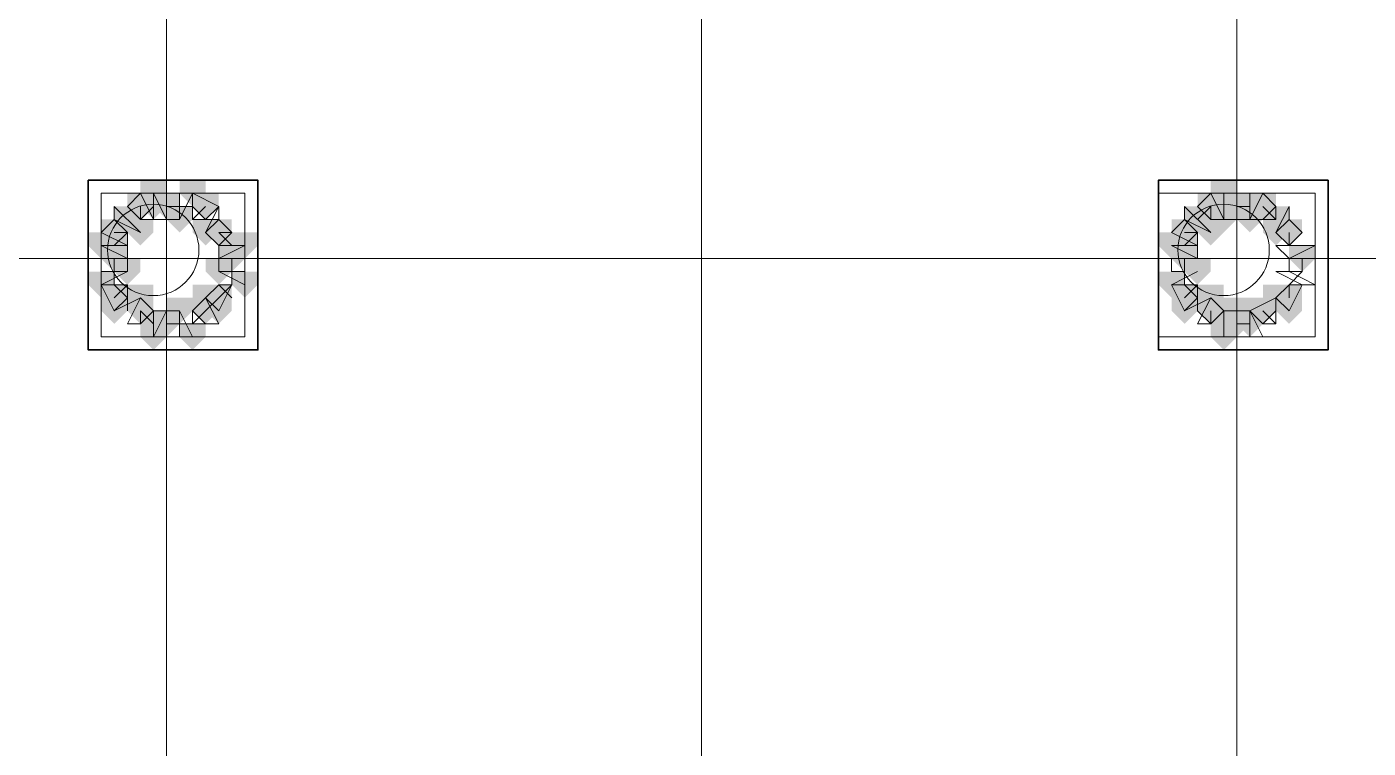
# Model space of a CAD drawing. Header units: millimetres. Extents: x 2315 to 4619, y 1334 to 1897.
# Drawn here: x 3846.86 to 3853.13, y 1554.92 to 1558.3 of the extents above; entities that cross this region are included whole.
import ezdxf

# ---------------------------------------------------------------- set-up
doc = ezdxf.new("R2010")
doc.units = ezdxf.units.MM
for name, color, linetype, true_color in [('PDF_10', 7, 'Continuous', 0x00b85c), ('PDF_AXIS', 7, 'Continuous', 0x00b85c), ('PDF_柱构件', 7, 'Continuous', 0x00b85c), ('PDF_转运站初步方案', 7, 'Continuous', 0x00b85c)]:
    doc.layers.add(name, color=color, linetype=linetype, true_color=true_color)
doc.layers.add('PDF_中心线层', color=1, linetype='Continuous')
doc.layers.add('PDF_粗实线层', color=7, linetype='Continuous')

msp = doc.modelspace()

# ---------------------------------------------------------------- hatches: boundary and pattern name
at = {"layer": 'PDF_10', "transparency": 33554559}
for points in [[(3847.3873, 1557.5163), (3847.3263, 1557.5163), (3847.3263, 1557.4552), (3847.3873, 1557.3941), (3847.4484, 1557.4552), (3847.4484, 1557.5163)], [(3847.3873, 1557.5163), (3847.3263, 1557.5163), (3847.3263, 1557.4552), (3847.3873, 1557.3941), (3847.4484, 1557.4552), (3847.4484, 1557.5163)], [(3847.5095, 1557.5163), (3847.4484, 1557.5163), (3847.4484, 1557.4552), (3847.5095, 1557.3941), (3847.5706, 1557.4552), (3847.5706, 1557.5163)], [(3847.5095, 1557.5163), (3847.4484, 1557.5163), (3847.4484, 1557.4552), (3847.5095, 1557.3941), (3847.5706, 1557.4552), (3847.5706, 1557.5163)], [(3847.6927, 1557.5163), (3847.6317, 1557.5163), (3847.6317, 1557.4552), (3847.6927, 1557.3941), (3847.7538, 1557.4552), (3847.7538, 1557.5163)], [(3847.6927, 1557.5163), (3847.6317, 1557.5163), (3847.6317, 1557.4552), (3847.6927, 1557.3941), (3847.7538, 1557.4552), (3847.7538, 1557.5163)], [(3852.396, 1557.5163), (3852.3349, 1557.5163), (3852.3349, 1557.4552), (3852.396, 1557.3941), (3852.4571, 1557.4552), (3852.4571, 1557.5163)], [(3852.396, 1557.5163), (3852.3349, 1557.5163), (3852.3349, 1557.4552), (3852.396, 1557.3941), (3852.4571, 1557.4552), (3852.4571, 1557.5163)], [(3852.5181, 1557.5163), (3852.4571, 1557.5163), (3852.4571, 1557.4552), (3852.5181, 1557.3941), (3852.5792, 1557.4552), (3852.5792, 1557.5163)], [(3852.5181, 1557.5163), (3852.4571, 1557.5163), (3852.4571, 1557.4552), (3852.5181, 1557.3941), (3852.5792, 1557.4552), (3852.5792, 1557.5163)], [(3852.6403, 1557.5163), (3852.5792, 1557.5163), (3852.5792, 1557.4552), (3852.6403, 1557.3941), (3852.7014, 1557.4552), (3852.7014, 1557.5163)], [(3852.6403, 1557.5163), (3852.5792, 1557.5163), (3852.5792, 1557.4552), (3852.6403, 1557.3941), (3852.7014, 1557.4552), (3852.7014, 1557.5163)], [(3847.2652, 1557.3941), (3847.2041, 1557.3941), (3847.2041, 1557.333), (3847.2652, 1557.272), (3847.3263, 1557.333), (3847.3263, 1557.3941)], [(3847.2652, 1557.3941), (3847.2041, 1557.3941), (3847.2041, 1557.333), (3847.2652, 1557.272), (3847.3263, 1557.333), (3847.3263, 1557.3941)], [(3847.7538, 1557.3941), (3847.6927, 1557.3941), (3847.6927, 1557.333), (3847.7538, 1557.272), (3847.8149, 1557.333), (3847.8149, 1557.3941)], [(3847.7538, 1557.3941), (3847.6927, 1557.3941), (3847.6927, 1557.333), (3847.7538, 1557.272), (3847.8149, 1557.333), (3847.8149, 1557.3941)], [(3852.2738, 1557.3941), (3852.2127, 1557.3941), (3852.2127, 1557.333), (3852.2738, 1557.272), (3852.3349, 1557.333), (3852.3349, 1557.3941)], [(3852.2738, 1557.3941), (3852.2127, 1557.3941), (3852.2127, 1557.333), (3852.2738, 1557.272), (3852.3349, 1557.333), (3852.3349, 1557.3941)], [(3852.7625, 1557.3941), (3852.7014, 1557.3941), (3852.7014, 1557.333), (3852.7625, 1557.272), (3852.8236, 1557.333), (3852.8236, 1557.3941)], [(3852.7625, 1557.3941), (3852.7014, 1557.3941), (3852.7014, 1557.333), (3852.7625, 1557.272), (3852.8236, 1557.333), (3852.8236, 1557.3941)], [(3852.7625, 1557.3941), (3852.7014, 1557.3941), (3852.7014, 1557.333), (3852.7625, 1557.272), (3852.8236, 1557.333), (3852.8236, 1557.3941)], [(3847.2652, 1557.272), (3847.2041, 1557.272), (3847.2041, 1557.2109), (3847.2652, 1557.1498), (3847.3263, 1557.2109), (3847.3263, 1557.272)], [(3847.2652, 1557.272), (3847.2041, 1557.272), (3847.2041, 1557.2109), (3847.2652, 1557.1498), (3847.3263, 1557.2109), (3847.3263, 1557.272)], [(3847.8149, 1557.272), (3847.7538, 1557.272), (3847.7538, 1557.2109), (3847.8149, 1557.1498), (3847.876, 1557.2109), (3847.876, 1557.272)], [(3847.8149, 1557.272), (3847.7538, 1557.272), (3847.7538, 1557.2109), (3847.8149, 1557.1498), (3847.876, 1557.2109), (3847.876, 1557.272)], [(3852.2738, 1557.272), (3852.2127, 1557.272), (3852.2127, 1557.2109), (3852.2738, 1557.1498), (3852.3349, 1557.2109), (3852.3349, 1557.272)], [(3852.2738, 1557.272), (3852.2127, 1557.272), (3852.2127, 1557.2109), (3852.2738, 1557.1498), (3852.3349, 1557.2109), (3852.3349, 1557.272)], [(3852.8236, 1557.272), (3852.7625, 1557.272), (3852.7625, 1557.2109), (3852.8236, 1557.1498), (3852.8846, 1557.2109), (3852.8846, 1557.272)], [(3852.8236, 1557.272), (3852.7625, 1557.272), (3852.7625, 1557.2109), (3852.8236, 1557.1498), (3852.8846, 1557.2109), (3852.8846, 1557.272)], [(3847.2652, 1557.0887), (3847.2041, 1557.0887), (3847.2041, 1557.0276), (3847.2652, 1556.9666), (3847.3263, 1557.0276), (3847.3263, 1557.0887)], [(3847.2652, 1557.0887), (3847.2041, 1557.0887), (3847.2041, 1557.0276), (3847.2652, 1556.9666), (3847.3263, 1557.0276), (3847.3263, 1557.0887)], [(3847.7538, 1557.0887), (3847.6927, 1557.0887), (3847.6927, 1557.0276), (3847.7538, 1556.9666), (3847.8149, 1557.0276), (3847.8149, 1557.0887)], [(3847.7538, 1557.0887), (3847.6927, 1557.0887), (3847.6927, 1557.0276), (3847.7538, 1556.9666), (3847.8149, 1557.0276), (3847.8149, 1557.0887)], [(3852.2738, 1557.0887), (3852.2127, 1557.0887), (3852.2127, 1557.0276), (3852.2738, 1556.9666), (3852.3349, 1557.0276), (3852.3349, 1557.0887)], [(3852.2738, 1557.0887), (3852.2127, 1557.0887), (3852.2127, 1557.0276), (3852.2738, 1556.9666), (3852.3349, 1557.0276), (3852.3349, 1557.0887)], [(3852.7625, 1557.0887), (3852.7014, 1557.0887), (3852.7014, 1557.0276), (3852.7625, 1556.9666), (3852.8236, 1557.0276), (3852.8236, 1557.0887)], [(3852.7625, 1557.0887), (3852.7014, 1557.0887), (3852.7014, 1557.0276), (3852.7625, 1556.9666), (3852.8236, 1557.0276), (3852.8236, 1557.0887)], [(3847.3873, 1557.0276), (3847.3263, 1557.0276), (3847.3263, 1556.9666), (3847.3873, 1556.9055), (3847.4484, 1556.9666), (3847.4484, 1557.0276)], [(3847.3873, 1557.0276), (3847.3263, 1557.0276), (3847.3263, 1556.9666), (3847.3873, 1556.9055), (3847.4484, 1556.9666), (3847.4484, 1557.0276)], [(3847.6927, 1557.0276), (3847.6317, 1557.0276), (3847.6317, 1556.9666), (3847.6927, 1556.9055), (3847.7538, 1556.9666), (3847.7538, 1557.0276)], [(3847.6927, 1557.0276), (3847.6317, 1557.0276), (3847.6317, 1556.9666), (3847.6927, 1556.9055), (3847.7538, 1556.9666), (3847.7538, 1557.0276)], [(3852.396, 1557.0276), (3852.3349, 1557.0276), (3852.3349, 1556.9666), (3852.396, 1556.9055), (3852.4571, 1556.9666), (3852.4571, 1557.0276)], [(3852.396, 1557.0276), (3852.3349, 1557.0276), (3852.3349, 1556.9666), (3852.396, 1556.9055), (3852.4571, 1556.9666), (3852.4571, 1557.0276)], [(3852.6403, 1557.0276), (3852.5792, 1557.0276), (3852.5792, 1556.9666), (3852.6403, 1556.9055), (3852.7014, 1556.9666), (3852.7014, 1557.0276)], [(3852.6403, 1557.0276), (3852.5792, 1557.0276), (3852.5792, 1556.9666), (3852.6403, 1556.9055), (3852.7014, 1556.9666), (3852.7014, 1557.0276)], [(3847.5095, 1556.9666), (3847.4484, 1556.9666), (3847.4484, 1556.9055), (3847.5095, 1556.8444), (3847.5706, 1556.9055), (3847.5706, 1556.9666)], [(3847.5095, 1556.9666), (3847.4484, 1556.9666), (3847.4484, 1556.9055), (3847.5095, 1556.8444), (3847.5706, 1556.9055), (3847.5706, 1556.9666)], [(3852.5181, 1556.9666), (3852.4571, 1556.9666), (3852.4571, 1556.9055), (3852.5181, 1556.8444), (3852.5792, 1556.9055), (3852.5792, 1556.9666)], [(3852.5181, 1556.9666), (3852.4571, 1556.9666), (3852.4571, 1556.9055), (3852.5181, 1556.8444), (3852.5792, 1556.9055), (3852.5792, 1556.9666)]]:
    msp.add_hatch(color=6, dxfattribs=at).paths.add_polyline_path(points)
at = {"layer": 'PDF_柱构件', "transparency": 33554559}
for points in [[(3847.4484, 1557.5774), (3847.3873, 1557.5774), (3847.3873, 1557.5163), (3847.4484, 1557.4552), (3847.5095, 1557.5163), (3847.5095, 1557.5774)], [(3847.6317, 1557.5774), (3847.5706, 1557.5774), (3847.5706, 1557.5163), (3847.6317, 1557.4552), (3847.6927, 1557.5163), (3847.6927, 1557.5774)], [(3852.4571, 1557.5774), (3852.396, 1557.5774), (3852.396, 1557.5163), (3852.4571, 1557.4552), (3852.5181, 1557.5163), (3852.5181, 1557.5774)], [(3847.3263, 1557.4552), (3847.2652, 1557.4552), (3847.2652, 1557.3941), (3847.3263, 1557.333), (3847.3873, 1557.3941), (3847.3873, 1557.4552)], [(3847.4484, 1557.5163), (3847.3873, 1557.5163), (3847.3873, 1557.4552), (3847.4484, 1557.3941), (3847.5095, 1557.4552), (3847.5095, 1557.5163)], [(3847.5706, 1557.4552), (3847.5095, 1557.4552), (3847.5095, 1557.3941), (3847.5706, 1557.333), (3847.6317, 1557.3941), (3847.6317, 1557.4552)], [(3852.3349, 1557.4552), (3852.2738, 1557.4552), (3852.2738, 1557.3941), (3852.3349, 1557.333), (3852.396, 1557.3941), (3852.396, 1557.4552)], [(3852.4571, 1557.5163), (3852.396, 1557.5163), (3852.396, 1557.4552), (3852.4571, 1557.3941), (3852.5181, 1557.4552), (3852.5181, 1557.5163)], [(3852.4571, 1557.4552), (3852.396, 1557.4552), (3852.396, 1557.3941), (3852.4571, 1557.333), (3852.5181, 1557.3941), (3852.5181, 1557.4552)], [(3852.5792, 1557.5163), (3852.5181, 1557.5163), (3852.5181, 1557.4552), (3852.5792, 1557.3941), (3852.6403, 1557.4552), (3852.6403, 1557.5163)], [(3852.5792, 1557.4552), (3852.5181, 1557.4552), (3852.5181, 1557.3941), (3852.5792, 1557.333), (3852.6403, 1557.3941), (3852.6403, 1557.4552)], [(3852.7014, 1557.4552), (3852.6403, 1557.4552), (3852.6403, 1557.3941), (3852.7014, 1557.333), (3852.7625, 1557.3941), (3852.7625, 1557.4552)], [(3847.3873, 1557.3941), (3847.3263, 1557.3941), (3847.3263, 1557.333), (3847.3873, 1557.272), (3847.4484, 1557.333), (3847.4484, 1557.3941)], [(3847.6927, 1557.3941), (3847.6317, 1557.3941), (3847.6317, 1557.333), (3847.6927, 1557.272), (3847.7538, 1557.333), (3847.7538, 1557.3941)], [(3852.396, 1557.3941), (3852.3349, 1557.3941), (3852.3349, 1557.333), (3852.396, 1557.272), (3852.4571, 1557.333), (3852.4571, 1557.3941)], [(3852.7014, 1557.3941), (3852.6403, 1557.3941), (3852.6403, 1557.333), (3852.7014, 1557.272), (3852.7625, 1557.333), (3852.7625, 1557.3941)], [(3847.2041, 1557.333), (3847.143, 1557.333), (3847.143, 1557.272), (3847.2041, 1557.2109), (3847.2652, 1557.272), (3847.2652, 1557.333)], [(3847.2652, 1557.333), (3847.2041, 1557.333), (3847.2041, 1557.272), (3847.2652, 1557.2109), (3847.3263, 1557.272), (3847.3263, 1557.333)], [(3847.8149, 1557.333), (3847.7538, 1557.333), (3847.7538, 1557.272), (3847.8149, 1557.2109), (3847.876, 1557.272), (3847.876, 1557.333)], [(3847.876, 1557.333), (3847.8149, 1557.333), (3847.8149, 1557.272), (3847.876, 1557.2109), (3847.9371, 1557.272), (3847.9371, 1557.333)], [(3852.2127, 1557.333), (3852.1517, 1557.333), (3852.1517, 1557.272), (3852.2127, 1557.2109), (3852.2738, 1557.272), (3852.2738, 1557.333)], [(3852.2738, 1557.333), (3852.2127, 1557.333), (3852.2127, 1557.272), (3852.2738, 1557.2109), (3852.3349, 1557.272), (3852.3349, 1557.333)], [(3847.3263, 1557.2109), (3847.2652, 1557.2109), (3847.2652, 1557.1498), (3847.3263, 1557.0887), (3847.3873, 1557.1498), (3847.3873, 1557.2109)], [(3847.7538, 1557.2109), (3847.6927, 1557.2109), (3847.6927, 1557.1498), (3847.7538, 1557.0887), (3847.8149, 1557.1498), (3847.8149, 1557.2109)], [(3852.3349, 1557.2109), (3852.2738, 1557.2109), (3852.2738, 1557.1498), (3852.3349, 1557.0887), (3852.396, 1557.1498), (3852.396, 1557.2109)], [(3847.2041, 1557.1498), (3847.143, 1557.1498), (3847.143, 1557.0887), (3847.2041, 1557.0276), (3847.2652, 1557.0887), (3847.2652, 1557.1498)], [(3847.876, 1557.1498), (3847.8149, 1557.1498), (3847.8149, 1557.0887), (3847.876, 1557.0276), (3847.9371, 1557.0887), (3847.9371, 1557.1498)], [(3852.2127, 1557.1498), (3852.1517, 1557.1498), (3852.1517, 1557.0887), (3852.2127, 1557.0276), (3852.2738, 1557.0887), (3852.2738, 1557.1498)], [(3847.3873, 1557.0887), (3847.3263, 1557.0887), (3847.3263, 1557.0276), (3847.3873, 1556.9666), (3847.4484, 1557.0276), (3847.4484, 1557.0887)], [(3847.6927, 1557.0887), (3847.6317, 1557.0887), (3847.6317, 1557.0276), (3847.6927, 1556.9666), (3847.7538, 1557.0276), (3847.7538, 1557.0887)], [(3852.396, 1557.0887), (3852.3349, 1557.0887), (3852.3349, 1557.0276), (3852.396, 1556.9666), (3852.4571, 1557.0276), (3852.4571, 1557.0887)], [(3852.7014, 1557.0887), (3852.6403, 1557.0887), (3852.6403, 1557.0276), (3852.7014, 1556.9666), (3852.7625, 1557.0276), (3852.7625, 1557.0887)], [(3847.2652, 1557.0276), (3847.2041, 1557.0276), (3847.2041, 1556.9666), (3847.2652, 1556.9055), (3847.3263, 1556.9666), (3847.3263, 1557.0276)], [(3847.5706, 1557.0276), (3847.5095, 1557.0276), (3847.5095, 1556.9666), (3847.5706, 1556.9055), (3847.6317, 1556.9666), (3847.6317, 1557.0276)], [(3847.7538, 1557.0276), (3847.6927, 1557.0276), (3847.6927, 1556.9666), (3847.7538, 1556.9055), (3847.8149, 1556.9666), (3847.8149, 1557.0276)], [(3852.2738, 1557.0276), (3852.2127, 1557.0276), (3852.2127, 1556.9666), (3852.2738, 1556.9055), (3852.3349, 1556.9666), (3852.3349, 1557.0276)], [(3852.4571, 1557.0276), (3852.396, 1557.0276), (3852.396, 1556.9666), (3852.4571, 1556.9055), (3852.5181, 1556.9666), (3852.5181, 1557.0276)], [(3852.5792, 1557.0276), (3852.5181, 1557.0276), (3852.5181, 1556.9666), (3852.5792, 1556.9055), (3852.6403, 1556.9666), (3852.6403, 1557.0276)], [(3852.7625, 1557.0276), (3852.7014, 1557.0276), (3852.7014, 1556.9666), (3852.7625, 1556.9055), (3852.8236, 1556.9666), (3852.8236, 1557.0276)], [(3847.4484, 1556.9666), (3847.3873, 1556.9666), (3847.3873, 1556.9055), (3847.4484, 1556.8444), (3847.5095, 1556.9055), (3847.5095, 1556.9666)], [(3852.4571, 1556.9666), (3852.396, 1556.9666), (3852.396, 1556.9055), (3852.4571, 1556.8444), (3852.5181, 1556.9055), (3852.5181, 1556.9666)], [(3852.5792, 1556.9666), (3852.5181, 1556.9666), (3852.5181, 1556.9055), (3852.5792, 1556.8444), (3852.6403, 1556.9055), (3852.6403, 1556.9666)], [(3847.4484, 1556.9055), (3847.3873, 1556.9055), (3847.3873, 1556.8444), (3847.4484, 1556.7833), (3847.5095, 1556.8444), (3847.5095, 1556.9055)], [(3847.6317, 1556.9055), (3847.5706, 1556.9055), (3847.5706, 1556.8444), (3847.6317, 1556.7833), (3847.6927, 1556.8444), (3847.6927, 1556.9055)], [(3852.4571, 1556.9055), (3852.396, 1556.9055), (3852.396, 1556.8444), (3852.4571, 1556.7833), (3852.5181, 1556.8444), (3852.5181, 1556.9055)]]:
    msp.add_hatch(color=6, dxfattribs=at).paths.add_polyline_path(points)
at = {"layer": 'PDF_转运站初步方案', "transparency": 33554559}
for points in [[(3847.3873, 1557.5163), (3847.3263, 1557.5163), (3847.3263, 1557.4552), (3847.3873, 1557.3941), (3847.4484, 1557.4552), (3847.4484, 1557.5163)], [(3847.3873, 1557.5163), (3847.3263, 1557.5163), (3847.3263, 1557.4552), (3847.3873, 1557.3941), (3847.4484, 1557.4552), (3847.4484, 1557.5163)], [(3847.5095, 1557.5163), (3847.4484, 1557.5163), (3847.4484, 1557.4552), (3847.5095, 1557.3941), (3847.5706, 1557.4552), (3847.5706, 1557.5163)], [(3847.5095, 1557.5163), (3847.4484, 1557.5163), (3847.4484, 1557.4552), (3847.5095, 1557.3941), (3847.5706, 1557.4552), (3847.5706, 1557.5163)], [(3847.6927, 1557.5163), (3847.6317, 1557.5163), (3847.6317, 1557.4552), (3847.6927, 1557.3941), (3847.7538, 1557.4552), (3847.7538, 1557.5163)], [(3847.6927, 1557.5163), (3847.6317, 1557.5163), (3847.6317, 1557.4552), (3847.6927, 1557.3941), (3847.7538, 1557.4552), (3847.7538, 1557.5163)], [(3852.396, 1557.5163), (3852.3349, 1557.5163), (3852.3349, 1557.4552), (3852.396, 1557.3941), (3852.4571, 1557.4552), (3852.4571, 1557.5163)], [(3852.396, 1557.5163), (3852.3349, 1557.5163), (3852.3349, 1557.4552), (3852.396, 1557.3941), (3852.4571, 1557.4552), (3852.4571, 1557.5163)], [(3852.5181, 1557.5163), (3852.4571, 1557.5163), (3852.4571, 1557.4552), (3852.5181, 1557.3941), (3852.5792, 1557.4552), (3852.5792, 1557.5163)], [(3852.5181, 1557.5163), (3852.4571, 1557.5163), (3852.4571, 1557.4552), (3852.5181, 1557.3941), (3852.5792, 1557.4552), (3852.5792, 1557.5163)], [(3852.6403, 1557.5163), (3852.5792, 1557.5163), (3852.5792, 1557.4552), (3852.6403, 1557.3941), (3852.7014, 1557.4552), (3852.7014, 1557.5163)], [(3852.6403, 1557.5163), (3852.5792, 1557.5163), (3852.5792, 1557.4552), (3852.6403, 1557.3941), (3852.7014, 1557.4552), (3852.7014, 1557.5163)], [(3847.2652, 1557.3941), (3847.2041, 1557.3941), (3847.2041, 1557.333), (3847.2652, 1557.272), (3847.3263, 1557.333), (3847.3263, 1557.3941)], [(3847.2652, 1557.3941), (3847.2041, 1557.3941), (3847.2041, 1557.333), (3847.2652, 1557.272), (3847.3263, 1557.333), (3847.3263, 1557.3941)], [(3847.7538, 1557.3941), (3847.6927, 1557.3941), (3847.6927, 1557.333), (3847.7538, 1557.272), (3847.8149, 1557.333), (3847.8149, 1557.3941)], [(3847.7538, 1557.3941), (3847.6927, 1557.3941), (3847.6927, 1557.333), (3847.7538, 1557.272), (3847.8149, 1557.333), (3847.8149, 1557.3941)], [(3852.2738, 1557.3941), (3852.2127, 1557.3941), (3852.2127, 1557.333), (3852.2738, 1557.272), (3852.3349, 1557.333), (3852.3349, 1557.3941)], [(3852.2738, 1557.3941), (3852.2127, 1557.3941), (3852.2127, 1557.333), (3852.2738, 1557.272), (3852.3349, 1557.333), (3852.3349, 1557.3941)], [(3852.7625, 1557.3941), (3852.7014, 1557.3941), (3852.7014, 1557.333), (3852.7625, 1557.272), (3852.8236, 1557.333), (3852.8236, 1557.3941)], [(3852.7625, 1557.3941), (3852.7014, 1557.3941), (3852.7014, 1557.333), (3852.7625, 1557.272), (3852.8236, 1557.333), (3852.8236, 1557.3941)], [(3847.2652, 1557.272), (3847.2041, 1557.272), (3847.2041, 1557.2109), (3847.2652, 1557.1498), (3847.3263, 1557.2109), (3847.3263, 1557.272)], [(3847.2652, 1557.272), (3847.2041, 1557.272), (3847.2041, 1557.2109), (3847.2652, 1557.1498), (3847.3263, 1557.2109), (3847.3263, 1557.272)], [(3847.8149, 1557.272), (3847.7538, 1557.272), (3847.7538, 1557.2109), (3847.8149, 1557.1498), (3847.876, 1557.2109), (3847.876, 1557.272)], [(3847.8149, 1557.272), (3847.7538, 1557.272), (3847.7538, 1557.2109), (3847.8149, 1557.1498), (3847.876, 1557.2109), (3847.876, 1557.272)], [(3852.2738, 1557.272), (3852.2127, 1557.272), (3852.2127, 1557.2109), (3852.2738, 1557.1498), (3852.3349, 1557.2109), (3852.3349, 1557.272)], [(3852.2738, 1557.272), (3852.2127, 1557.272), (3852.2127, 1557.2109), (3852.2738, 1557.1498), (3852.3349, 1557.2109), (3852.3349, 1557.272)], [(3852.8236, 1557.272), (3852.7625, 1557.272), (3852.7625, 1557.2109), (3852.8236, 1557.1498), (3852.8846, 1557.2109), (3852.8846, 1557.272)], [(3852.8236, 1557.272), (3852.7625, 1557.272), (3852.7625, 1557.2109), (3852.8236, 1557.1498), (3852.8846, 1557.2109), (3852.8846, 1557.272)], [(3847.2652, 1557.0887), (3847.2041, 1557.0887), (3847.2041, 1557.0276), (3847.2652, 1556.9666), (3847.3263, 1557.0276), (3847.3263, 1557.0887)], [(3847.2652, 1557.0887), (3847.2041, 1557.0887), (3847.2041, 1557.0276), (3847.2652, 1556.9666), (3847.3263, 1557.0276), (3847.3263, 1557.0887)], [(3847.7538, 1557.0887), (3847.6927, 1557.0887), (3847.6927, 1557.0276), (3847.7538, 1556.9666), (3847.8149, 1557.0276), (3847.8149, 1557.0887)], [(3847.7538, 1557.0887), (3847.6927, 1557.0887), (3847.6927, 1557.0276), (3847.7538, 1556.9666), (3847.8149, 1557.0276), (3847.8149, 1557.0887)], [(3852.2738, 1557.0887), (3852.2127, 1557.0887), (3852.2127, 1557.0276), (3852.2738, 1556.9666), (3852.3349, 1557.0276), (3852.3349, 1557.0887)], [(3852.2738, 1557.0887), (3852.2127, 1557.0887), (3852.2127, 1557.0276), (3852.2738, 1556.9666), (3852.3349, 1557.0276), (3852.3349, 1557.0887)], [(3852.7625, 1557.0887), (3852.7014, 1557.0887), (3852.7014, 1557.0276), (3852.7625, 1556.9666), (3852.8236, 1557.0276), (3852.8236, 1557.0887)], [(3852.7625, 1557.0887), (3852.7014, 1557.0887), (3852.7014, 1557.0276), (3852.7625, 1556.9666), (3852.8236, 1557.0276), (3852.8236, 1557.0887)], [(3847.3873, 1557.0276), (3847.3263, 1557.0276), (3847.3263, 1556.9666), (3847.3873, 1556.9055), (3847.4484, 1556.9666), (3847.4484, 1557.0276)], [(3847.3873, 1557.0276), (3847.3263, 1557.0276), (3847.3263, 1556.9666), (3847.3873, 1556.9055), (3847.4484, 1556.9666), (3847.4484, 1557.0276)], [(3847.6927, 1557.0276), (3847.6317, 1557.0276), (3847.6317, 1556.9666), (3847.6927, 1556.9055), (3847.7538, 1556.9666), (3847.7538, 1557.0276)], [(3847.6927, 1557.0276), (3847.6317, 1557.0276), (3847.6317, 1556.9666), (3847.6927, 1556.9055), (3847.7538, 1556.9666), (3847.7538, 1557.0276)], [(3852.396, 1557.0276), (3852.3349, 1557.0276), (3852.3349, 1556.9666), (3852.396, 1556.9055), (3852.4571, 1556.9666), (3852.4571, 1557.0276)], [(3852.396, 1557.0276), (3852.3349, 1557.0276), (3852.3349, 1556.9666), (3852.396, 1556.9055), (3852.4571, 1556.9666), (3852.4571, 1557.0276)], [(3852.6403, 1557.0276), (3852.5792, 1557.0276), (3852.5792, 1556.9666), (3852.6403, 1556.9055), (3852.7014, 1556.9666), (3852.7014, 1557.0276)], [(3852.6403, 1557.0276), (3852.5792, 1557.0276), (3852.5792, 1556.9666), (3852.6403, 1556.9055), (3852.7014, 1556.9666), (3852.7014, 1557.0276)], [(3847.5095, 1556.9666), (3847.4484, 1556.9666), (3847.4484, 1556.9055), (3847.5095, 1556.8444), (3847.5706, 1556.9055), (3847.5706, 1556.9666)], [(3847.5095, 1556.9666), (3847.4484, 1556.9666), (3847.4484, 1556.9055), (3847.5095, 1556.8444), (3847.5706, 1556.9055), (3847.5706, 1556.9666)], [(3852.5181, 1556.9666), (3852.4571, 1556.9666), (3852.4571, 1556.9055), (3852.5181, 1556.8444), (3852.5792, 1556.9055), (3852.5792, 1556.9666)], [(3852.5181, 1556.9666), (3852.4571, 1556.9666), (3852.4571, 1556.9055), (3852.5181, 1556.8444), (3852.5792, 1556.9055), (3852.5792, 1556.9666)]]:
    msp.add_hatch(color=6, dxfattribs=at).paths.add_polyline_path(points)

# ---------------------------------------------------------------- linework, layer by layer
at = {"layer": 'PDF_10', "color": 6, "lineweight": 18}
for points in [[(3847.3873, 1557.4552), (3847.3873, 1557.3941), (3847.4484, 1557.4552)], [(3847.5095, 1557.5163), (3847.5095, 1557.4552), (3847.5706, 1557.4552)], [(3847.6317, 1557.4552), (3847.6927, 1557.3941)], [(3847.6317, 1557.3941), (3847.6927, 1557.4552)], [(3852.396, 1557.3941), (3852.396, 1557.4552), (3852.3349, 1557.3941)], [(3852.5792, 1557.4552), (3852.5181, 1557.4552), (3852.5181, 1557.5163)], [(3852.7014, 1557.3941), (3852.6403, 1557.4552)], [(3852.6403, 1557.3941), (3852.7014, 1557.4552)], [(3847.2652, 1557.272), (3847.3263, 1557.333), (3847.2652, 1557.333)], [(3847.8149, 1557.333), (3847.7538, 1557.333), (3847.8149, 1557.272)], [(3852.2738, 1557.333), (3852.3349, 1557.333), (3852.2738, 1557.272)], [(3852.7625, 1557.272), (3852.7625, 1557.333)], [(3847.2652, 1557.1498), (3847.2652, 1557.2109), (3847.2041, 1557.2109)], [(3847.7538, 1557.2109), (3847.8149, 1557.2109), (3847.8149, 1557.1498)], [(3852.2127, 1557.2109), (3852.2738, 1557.2109), (3852.2738, 1557.1498)], [(3852.8236, 1557.1498), (3852.8236, 1557.2109), (3852.7625, 1557.2109)], [(3847.3263, 1557.0276), (3847.2652, 1557.0887)], [(3847.3263, 1557.0887), (3847.2652, 1557.0276)], [(3847.8149, 1557.0887), (3847.7538, 1557.0276)], [(3847.7538, 1557.0887), (3847.8149, 1557.0276)], [(3852.2738, 1557.0887), (3852.3349, 1557.0276)], [(3852.3349, 1557.0887), (3852.2738, 1557.0276)], [(3852.7625, 1557.0276), (3852.7625, 1557.0887), (3852.7625, 1557.0276)], [(3847.4484, 1556.9055), (3847.3873, 1556.9666), (3847.3873, 1556.9055)], [(3847.5706, 1556.9055), (3847.5095, 1556.9055), (3847.5095, 1556.9666)], [(3847.6927, 1556.9666), (3847.6317, 1556.9055)], [(3847.6317, 1556.9666), (3847.6927, 1556.9055)], [(3852.3349, 1556.9666), (3852.396, 1556.9055), (3852.396, 1556.9666)], [(3852.5181, 1556.9666), (3852.5181, 1556.9055), (3852.5792, 1556.9055)], [(3852.6403, 1556.9055), (3852.7014, 1556.9666)], [(3852.6403, 1556.9666), (3852.7014, 1556.9055)]]:
    msp.add_lwpolyline(points, dxfattribs=at)
at = {"layer": 'PDF_AXIS', "color": 6, "lineweight": 18}
for points in [[(3847.2041, 1557.5163), (3847.2041, 1556.8444), (3847.876, 1556.8444), (3847.876, 1557.5163)], [(3852.8846, 1557.5163), (3852.8846, 1556.8444), (3852.1517, 1556.8444), (3852.1517, 1557.5163)]]:
    msp.add_lwpolyline(points, close=True, dxfattribs=at)
at = {"layer": 'PDF_中心线层', "color": 6, "lineweight": 18}
msp.add_lwpolyline([(3850.0138, 1560.6925), (3850.0138, 1548.6595)], close=True, dxfattribs=at)
for points in [[(3847.5095, 1549.2093), (3847.5095, 1560.1428)], [(3852.5181, 1549.2093), (3852.5181, 1560.1428)], [(3844.5776, 1557.2109), (3855.5111, 1557.2109)]]:
    msp.add_lwpolyline(points, dxfattribs=at)
at = {"layer": 'PDF_柱构件', "color": 6, "lineweight": 18}
for points in [[(3847.2652, 1557.3941), (3847.3873, 1557.333), (3847.2652, 1557.4552)], [(3847.3873, 1557.3941), (3847.4484, 1557.3941), (3847.3873, 1557.5163), (3847.3263, 1557.4552)], [(3847.4484, 1557.5163), (3847.4484, 1557.3941), (3847.5095, 1557.3941)], [(3847.5095, 1557.3941), (3847.5706, 1557.3941), (3847.5706, 1557.5163), (3847.5095, 1557.5163)], [(3847.6317, 1557.5163), (3847.5706, 1557.3941)], [(3847.6317, 1557.3941), (3847.6927, 1557.3941), (3847.7538, 1557.4552), (3847.6317, 1557.5163)], [(3847.7538, 1557.4552), (3847.6927, 1557.333), (3847.7538, 1557.3941)], [(3852.2738, 1557.4552), (3852.396, 1557.333), (3852.2738, 1557.3941)], [(3852.4571, 1557.3941), (3852.396, 1557.3941), (3852.3349, 1557.4552), (3852.396, 1557.5163)], [(3852.4571, 1557.5163), (3852.4571, 1557.3941)], [(3852.5792, 1557.3941), (3852.4571, 1557.3941), (3852.4571, 1557.5163), (3852.5792, 1557.5163)], [(3852.6403, 1557.5163), (3852.5792, 1557.3941), (3852.5792, 1557.5163)], [(3852.7014, 1557.3941), (3852.5792, 1557.3941), (3852.6403, 1557.5163), (3852.7014, 1557.4552)], [(3852.7625, 1557.3941), (3852.7014, 1557.333), (3852.7625, 1557.4552)], [(3847.3263, 1557.272), (3847.3263, 1557.333), (3847.2652, 1557.3941), (3847.2041, 1557.333)], [(3847.6927, 1557.333), (3847.7538, 1557.272), (3847.8149, 1557.333), (3847.7538, 1557.3941)], [(3852.3349, 1557.333), (3852.3349, 1557.272), (3852.2127, 1557.333), (3852.2738, 1557.3941)], [(3852.7625, 1557.272), (3852.7014, 1557.333), (3852.7625, 1557.3941), (3852.8236, 1557.333)], [(3847.2041, 1557.272), (3847.3263, 1557.2109), (3847.3263, 1557.272)], [(3847.876, 1557.272), (3847.7538, 1557.272), (3847.7538, 1557.2109)], [(3852.2127, 1557.272), (3852.3349, 1557.272), (3852.3349, 1557.2109)], [(3852.8846, 1557.272), (3852.7625, 1557.2109), (3852.7014, 1557.272), (3852.8236, 1557.272)], [(3847.3263, 1557.1498), (3847.3263, 1557.2109), (3847.2041, 1557.2109), (3847.2041, 1557.1498)], [(3847.7538, 1557.2109), (3847.7538, 1557.1498), (3847.876, 1557.1498), (3847.876, 1557.2109)], [(3852.2738, 1557.2109), (3852.2738, 1557.1498), (3852.2127, 1557.1498), (3852.2127, 1557.2109)], [(3852.7625, 1557.1498), (3852.7625, 1557.2109), (3852.8236, 1557.2109), (3852.8236, 1557.1498)], [(3847.2041, 1557.0887), (3847.3263, 1557.1498)], [(3847.876, 1557.0887), (3847.7538, 1557.1498)], [(3852.2127, 1557.0887), (3852.3349, 1557.1498)], [(3852.8236, 1557.0887), (3852.7014, 1557.1498), (3852.7625, 1557.1498), (3852.8846, 1557.0887)], [(3847.3263, 1557.0276), (3847.3263, 1557.0887), (3847.2041, 1557.0887), (3847.2652, 1556.9666)], [(3847.7538, 1557.0887), (3847.6927, 1557.0276), (3847.7538, 1556.9666), (3847.8149, 1557.0887)], [(3852.3349, 1557.0887), (3852.3349, 1557.0276), (3852.2738, 1556.9666), (3852.2127, 1557.0887)], [(3852.7014, 1557.0276), (3852.7625, 1557.0887), (3852.8236, 1557.0887), (3852.7625, 1556.9666)], [(3847.2652, 1556.9666), (3847.3873, 1557.0276)], [(3847.4484, 1556.9666), (3847.3873, 1557.0276), (3847.3263, 1556.9055), (3847.3873, 1556.9055)], [(3847.6927, 1557.0276), (3847.6317, 1556.9666), (3847.6317, 1556.9055), (3847.7538, 1556.9055)], [(3847.7538, 1556.9666), (3847.6927, 1557.0276)], [(3852.2738, 1556.9666), (3852.396, 1557.0276)], [(3852.396, 1557.0276), (3852.4571, 1556.9666), (3852.396, 1556.9055), (3852.3349, 1556.9055)], [(3852.5792, 1556.9666), (3852.7014, 1557.0276), (3852.7014, 1556.9055), (3852.6403, 1556.9055)], [(3852.7625, 1556.9666), (3852.7014, 1557.0276)], [(3847.4484, 1556.8444), (3847.5095, 1556.9666), (3847.4484, 1556.9666)], [(3847.5706, 1556.9666), (3847.5095, 1556.9666), (3847.5095, 1556.8444), (3847.5706, 1556.8444)], [(3847.6317, 1556.8444), (3847.5706, 1556.9666)], [(3852.4571, 1556.8444), (3852.4571, 1556.9666)], [(3852.4571, 1556.9666), (3852.5792, 1556.9666), (3852.5792, 1556.8444), (3852.4571, 1556.8444)], [(3852.5792, 1556.8444), (3852.5792, 1556.9666), (3852.6403, 1556.8444)]]:
    msp.add_lwpolyline(points, close=True, dxfattribs=at)
for points in [[(3847.5706, 1557.4552), (3847.6317, 1557.4552)], [(3847.6927, 1557.3941), (3847.7538, 1557.3941)], [(3852.8236, 1557.272), (3852.7625, 1557.272)], [(3847.2652, 1557.0887), (3847.2652, 1557.1498)], [(3847.8149, 1557.1498), (3847.8149, 1557.0887)], [(3852.2738, 1557.1498), (3852.2738, 1557.0887)], [(3852.7625, 1557.0887), (3852.8236, 1557.1498)], [(3847.3263, 1556.9666), (3847.3263, 1557.0276)], [(3847.7538, 1557.0276), (3847.6927, 1556.9666)], [(3852.3349, 1557.0276), (3852.3349, 1556.9666)], [(3852.7014, 1556.9666), (3852.7014, 1557.0276)], [(3847.6317, 1556.9055), (3847.5706, 1556.9055)]]:
    msp.add_lwpolyline(points, dxfattribs=at)
at = {"layer": 'PDF_粗实线层', "color": 6, "lineweight": 35}
for points in [[(3847.143, 1557.5774), (3847.9371, 1557.5774), (3847.9371, 1556.7833), (3847.143, 1556.7833)], [(3852.9457, 1557.5774), (3852.1517, 1557.5774), (3852.1517, 1556.7833), (3852.9457, 1556.7833)]]:
    msp.add_lwpolyline(points, close=True, dxfattribs=at)
at = {"layer": 'PDF_转运站初步方案', "color": 6, "lineweight": 18}
for centre in [(3847.4474, 1557.2514), (3847.4474, 1557.2514), (3852.4563, 1557.2514), (3852.4563, 1557.2514)]:
    msp.add_circle(centre, 0.2138, dxfattribs=at)

doc.saveas('drawing.dxf')
